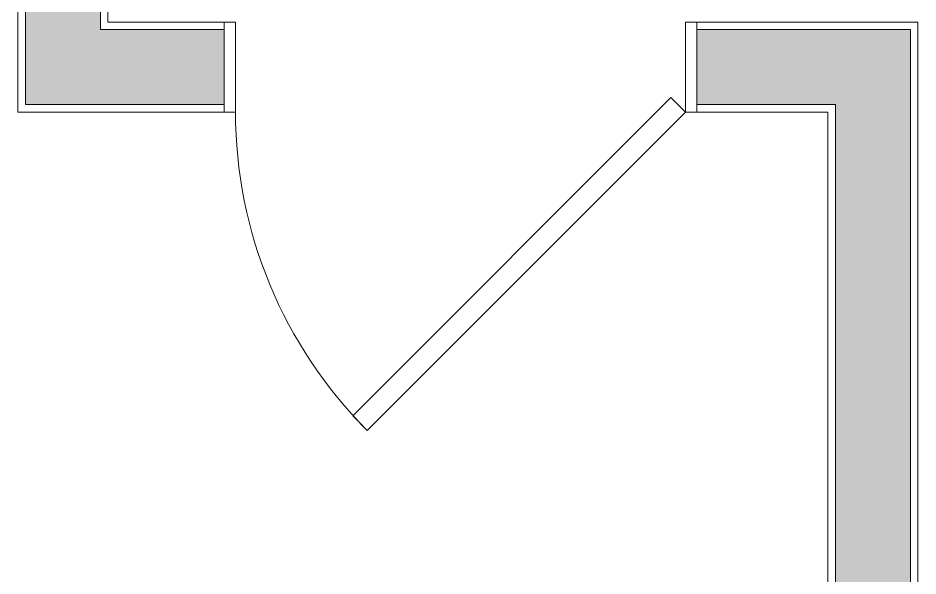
# Model space of a CAD drawing. Header units: inches. Extents: x 99 to 12024, y -5408 to 2559.
# Drawn here: x 8011.1 to 8071.1, y -5243.2 to -5206 of the extents above; entities that cross this region are included whole.
import ezdxf

# ---------------------------------------------------------------- set-up
doc = ezdxf.new("R2010")
doc.units = ezdxf.units.IN
doc.header["$LTSCALE"] = 96
doc.header["$MEASUREMENT"] = 0
doc.layers.add('Doors', color=5, linetype='Continuous', lineweight=5)
doc.layers.add('Walls_  Normal', color=6, linetype='Continuous', lineweight=13)

msp = doc.modelspace()

# ---------------------------------------------------------------- linework, layer by layer
at = {"layer": 'Doors', "transparency": 33554687}
for p, q in [((8025.616, -5206.318), (8024.866, -5206.318)), ((8024.866, -5206.318), (8024.866, -5212.318)), ((8025.616, -5206.318), (8025.616, -5212.318)), ((8056.366, -5206.318), (8055.616, -5206.318)), ((8055.616, -5206.318), (8055.616, -5212.318)), ((8056.366, -5206.318), (8056.366, -5212.318)), ((8054.644, -5211.346), (8033.431, -5232.559)), ((8054.644, -5211.346), (8055.616, -5212.318)), ((8025.616, -5212.318), (8024.866, -5212.318)), ((8055.616, -5212.318), (8034.403, -5233.531)), ((8056.366, -5212.318), (8055.616, -5212.318)), ((8034.403, -5233.531), (8033.431, -5232.559))]:
    msp.add_line(p, q, dxfattribs=at)
msp.add_arc((8055.616, -5212.318), 30, 180, 225, dxfattribs=at)
at = {"layer": 'Walls_  Normal', "transparency": 33554687}
for p, q in [((8011.616, -5163.818), (8011.616, -5211.818)), ((8016.616, -5163.818), (8016.616, -5206.818)), ((8011.116, -5164.318), (8011.116, -5212.318)), ((8017.116, -5164.318), (8017.116, -5206.318)), ((8017.116, -5206.318), (8024.866, -5206.318)), ((8024.866, -5206.318), (8024.866, -5212.318)), ((8056.366, -5206.318), (8071.116, -5206.318)), ((8056.366, -5206.318), (8056.366, -5212.318)), ((8071.116, -5206.318), (8071.116, -5272.318)), ((8016.616, -5206.818), (8024.866, -5206.818)), ((8024.866, -5206.818), (8024.866, -5211.818)), ((8056.366, -5206.818), (8065.616, -5206.818)), ((8056.366, -5206.818), (8056.366, -5211.818)), ((8070.616, -5206.818), (8065.616, -5206.818)), ((8070.616, -5206.818), (8070.616, -5272.818)), ((8011.616, -5211.818), (8016.616, -5211.818)), ((8016.616, -5211.818), (8024.866, -5211.818)), ((8056.366, -5211.818), (8065.616, -5211.818)), ((8065.616, -5211.818), (8065.616, -5272.818)), ((8011.116, -5212.318), (8024.866, -5212.318)), ((8056.366, -5212.318), (8065.116, -5212.318)), ((8065.116, -5212.318), (8065.116, -5272.318))]:
    msp.add_line(p, q, dxfattribs=at)
at = {"layer": 'Walls_  Normal', "color": 252, "true_color": 0x949494, "transparency": 33554687}
for points in [[(8016.616, -5128.818), (8016.616, -5211.818), (8011.616, -5128.818), (8011.616, -5211.818)], [(8016.616, -5206.818), (8024.866, -5206.818), (8016.616, -5211.818), (8024.866, -5211.818)], [(8056.366, -5206.818), (8065.616, -5206.818), (8056.366, -5211.818), (8065.616, -5211.818)], [(8070.616, -5206.818), (8070.616, -5272.818), (8065.616, -5206.818), (8065.616, -5272.818)]]:
    msp.add_solid(points, dxfattribs=at)

doc.saveas('drawing.dxf')
